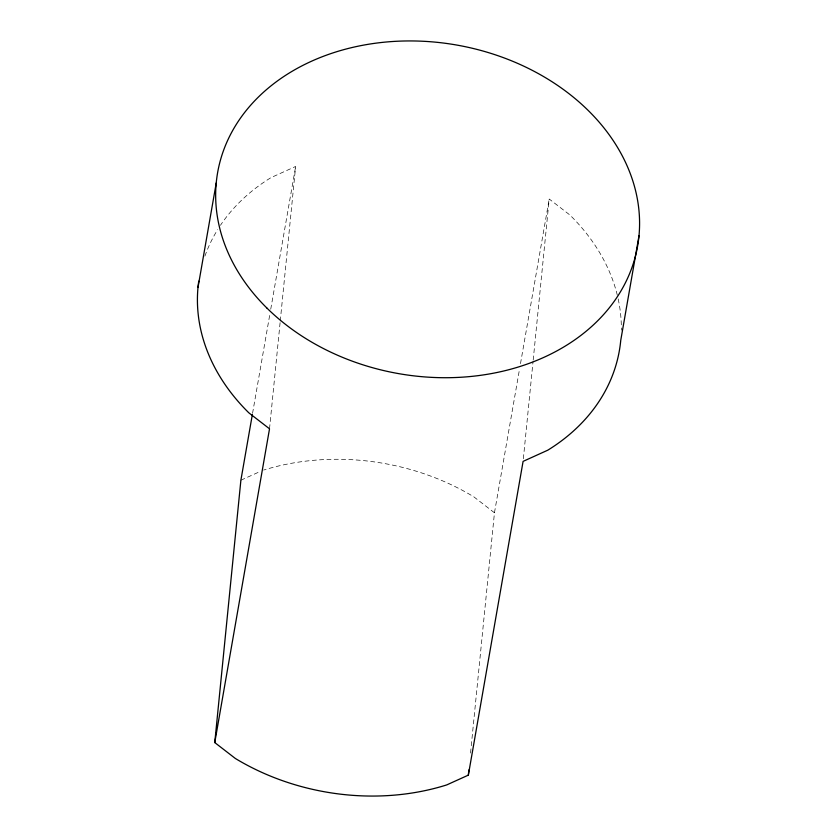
<?xml version="1.0" encoding="UTF-8"?>
<svg xmlns="http://www.w3.org/2000/svg" width="837" height="837" viewBox="0 0 837 837"><rect width="100%" height="100%" fill="white"/><g stroke="black" fill="none" stroke-linecap="round" stroke-linejoin="round"><path stroke-width="0.63" stroke-dasharray="4.18 3.14" d="M269.524 428.806L280.133 322.308M280.259 321.01L295.649 166.458L270.968 177.632A213.184 166.835 9.9 0 0 220.434 225.32M470.54 753.049L494.458 512.778L519.599 368.761M523.355 458.77L533.054 361.364M533.19 360.067L549.218 199.018L569.903 215.004A213.184 166.835 9.9 0 1 617.601 296.392M252.554 413.352L269.838 314.335M270.738 309.188L295.649 166.458M520.499 363.614L549.218 199.018M240.889 480.218L260.202 471.472M494.458 512.778L473.857 496.854A213.184 166.835 9.9 0 0 263.676 470.059M204.908 256.122A213.184 166.835 9.9 0 1 217.63 229.673M618.177 298.945A213.184 166.835 9.9 0 1 621.316 330.092"/><path stroke-width="1.26" d="M639.008 235.752L620.751 340.335A213.184 166.835 9.9 0 1 547.775 450.191L523.094 461.375L468.343 775.135L446.759 784.907A213.184 166.835 9.9 0 1 235.375 758.489L214.764 742.565L240.889 480.218L252.335 414.639M468.343 775.135L468.856 769.935M197.992 287.489L216.249 182.905M214.764 742.565L269.524 428.806L248.84 412.829A213.184 166.835 9.9 0 1 198.746 281.159M267.097 308.246A213.184 166.835 9.9 0 0 627.75 277.894A213.184 166.835 9.9 0 0 388.033 41.85A213.184 166.835 9.9 0 0 267.097 308.246"/></g></svg>
